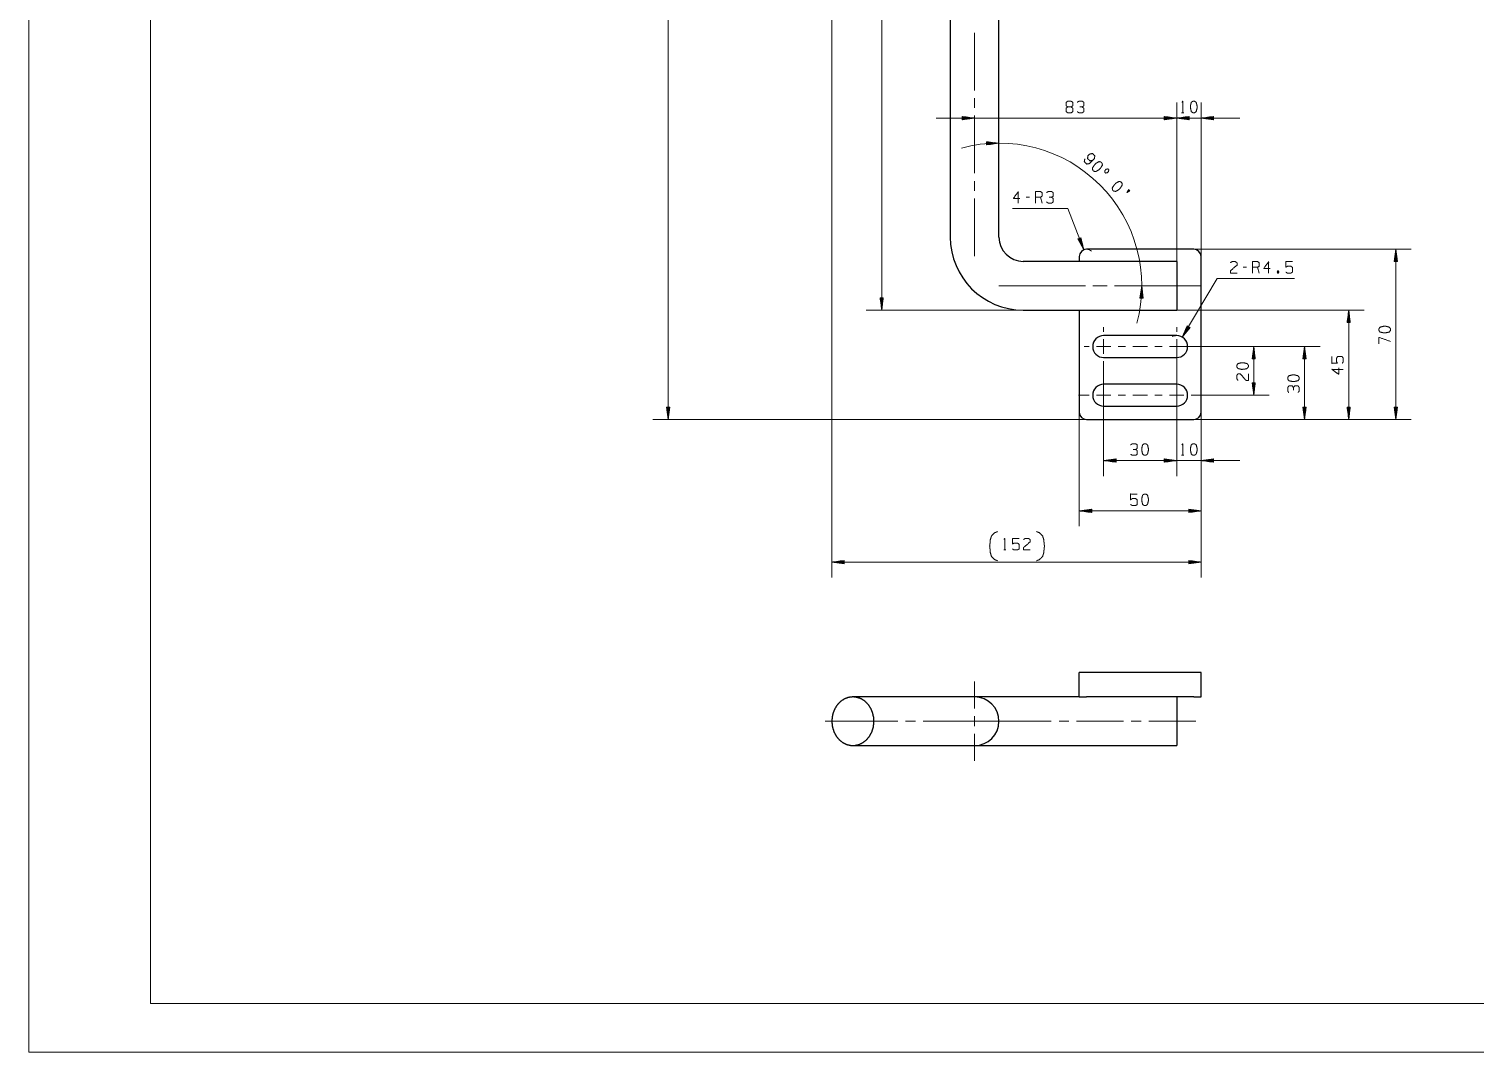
# Model space of a CAD drawing. Header units: millimetres. Extents: x 0 to 594, y 0 to 420.
# Drawn here: x 0 to 297, y 0 to 210.3 of the extents above; entities that cross this region are included whole.
import ezdxf

# ---------------------------------------------------------------- set-up
doc = ezdxf.new("R2010")
doc.units = ezdxf.units.MM
doc.layers.add('101', color=7, linetype='Continuous', true_color=0xffffff)

msp = doc.modelspace()

# ---------------------------------------------------------------- linework, layer by layer
at = {"layer": '101', "color": 133, "linetype": 'Continuous', "lineweight": 18}
for p, q in [((0, 420), (0, 0)), ((25, 410), (25, 10)), ((25, 10), (584, 10)), ((0, 0), (594, 0))]:
    msp.add_line(p, q, dxfattribs=at)
at = {"layer": '101', "color": 22, "linetype": 'Continuous', "lineweight": 18}
for p, q in [((131.29, 373.3), (131.29, 130)), ((164.89, 368.3), (164.89, 97.54)), ((175.13, 326.16), (175.13, 152.5)), ((235.72, 162.5), (235.72, 195.14)), ((235.72, 157.5), (235.72, 195.14)), ((240.72, 163.5), (240.72, 195.14)), ((243.66, 191.96), (186.29, 191.96)), ((191.68, 192.3), (191.68, 191.63)), ((194.22, 191.96), (191.68, 192.3)), ((191.68, 192.29), (191.71, 192.29)), ((191.68, 192.29), (191.71, 192.29)), ((191.68, 192.24), (192.1, 192.24)), ((191.68, 192.19), (192.49, 192.19)), ((191.68, 192.14), (192.87, 192.14)), ((191.68, 192.09), (193.26, 192.09)), ((191.68, 192.04), (193.64, 192.04)), ((191.68, 191.99), (194.03, 191.99)), ((191.68, 191.63), (194.22, 191.96)), ((191.68, 191.94), (194.03, 191.94)), ((191.68, 191.89), (193.64, 191.89)), ((191.68, 191.84), (193.26, 191.84)), ((191.68, 191.78), (192.87, 191.78)), ((191.68, 191.73), (192.49, 191.73)), ((191.68, 191.68), (192.1, 191.68)), ((191.68, 191.63), (191.71, 191.63)), ((191.68, 191.63), (191.71, 191.63)), ((227.79, 191.96), (248.66, 191.96)), ((235.72, 191.96), (233.18, 192.3)), ((233.18, 192.3), (233.18, 191.63)), ((233.18, 192.29), (233.21, 192.29)), ((233.18, 192.29), (233.21, 192.29)), ((233.18, 192.24), (233.6, 192.24)), ((233.18, 192.19), (233.99, 192.19)), ((233.18, 192.14), (234.37, 192.14)), ((233.18, 192.09), (234.76, 192.09)), ((233.18, 192.04), (235.14, 192.04)), ((233.18, 191.99), (235.53, 191.99)), ((233.18, 191.63), (235.72, 191.96)), ((233.18, 191.94), (235.53, 191.94)), ((233.18, 191.89), (235.14, 191.89)), ((233.18, 191.84), (234.76, 191.84)), ((233.18, 191.78), (234.37, 191.78)), ((233.18, 191.73), (233.99, 191.73)), ((233.18, 191.68), (233.6, 191.68)), ((233.18, 191.63), (233.21, 191.63)), ((233.18, 191.63), (233.21, 191.63)), ((238.26, 192.3), (235.72, 191.96)), ((235.72, 191.96), (238.26, 191.63)), ((238.26, 191.99), (235.92, 191.99)), ((238.26, 191.94), (235.92, 191.94)), ((238.26, 192.04), (236.3, 192.04)), ((238.26, 191.89), (236.3, 191.89)), ((238.26, 192.09), (236.69, 192.09)), ((238.26, 191.84), (236.69, 191.84)), ((238.26, 192.14), (237.07, 192.14)), ((238.26, 191.78), (237.07, 191.78)), ((238.26, 192.19), (237.46, 192.19)), ((238.26, 191.73), (237.46, 191.73)), ((238.26, 192.24), (237.85, 192.24)), ((238.26, 191.68), (237.85, 191.68)), ((238.26, 192.29), (238.23, 192.29)), ((238.26, 192.29), (238.23, 192.29)), ((238.26, 191.63), (238.23, 191.63)), ((238.26, 191.63), (238.23, 191.63)), ((238.26, 191.63), (238.26, 192.3)), ((243.26, 192.3), (240.72, 191.96)), ((240.72, 191.96), (243.26, 191.63)), ((243.26, 191.99), (240.92, 191.99)), ((243.26, 191.94), (240.92, 191.94)), ((243.26, 192.04), (241.3, 192.04)), ((243.26, 191.89), (241.3, 191.89)), ((243.26, 192.09), (241.69, 192.09)), ((243.26, 191.84), (241.69, 191.84)), ((243.26, 192.14), (242.07, 192.14)), ((243.26, 191.78), (242.07, 191.78)), ((243.26, 192.19), (242.46, 192.19)), ((243.26, 191.73), (242.46, 191.73)), ((243.26, 192.24), (242.85, 192.24)), ((243.26, 191.68), (242.85, 191.68)), ((243.26, 192.29), (243.23, 192.29)), ((243.26, 192.29), (243.23, 192.29)), ((243.26, 191.63), (243.23, 191.63)), ((243.26, 191.63), (243.23, 191.63)), ((243.26, 191.63), (243.26, 192.3)), ((199.22, 186.83), (196.68, 187.1)), ((196.68, 187.1), (196.71, 187.1)), ((196.68, 187.1), (196.69, 186.44)), ((196.68, 187.1), (196.71, 187.1)), ((196.68, 187.05), (197.1, 187.06)), ((196.68, 187), (197.48, 187.02)), ((196.68, 186.95), (197.87, 186.97)), ((196.68, 186.9), (198.26, 186.93)), ((196.68, 186.85), (198.64, 186.89)), ((196.68, 186.8), (199.03, 186.85)), ((196.68, 186.75), (199.03, 186.8)), ((196.69, 186.44), (199.22, 186.83)), ((196.69, 186.69), (198.65, 186.74)), ((196.69, 186.64), (198.26, 186.68)), ((196.69, 186.59), (197.88, 186.62)), ((196.69, 186.54), (197.49, 186.56)), ((196.69, 186.49), (197.11, 186.5)), ((196.69, 186.44), (196.72, 186.44)), ((196.69, 186.44), (196.72, 186.44)), ((213.33, 173.4), (202.01, 173.4)), ((216.67, 164.89), (213.33, 173.4)), ((216.06, 167.38), (215.43, 167.14)), ((215.43, 167.14), (216.67, 164.89)), ((215.44, 167.14), (215.45, 167.11)), ((215.44, 167.14), (215.45, 167.11)), ((215.49, 167.16), (215.64, 166.77)), ((215.53, 167.18), (215.83, 166.43)), ((215.58, 167.19), (216.02, 166.09)), ((215.63, 167.21), (216.2, 165.75)), ((215.68, 167.23), (216.39, 165.41)), ((215.72, 167.25), (216.58, 165.07)), ((215.77, 167.27), (216.63, 165.08)), ((215.82, 167.29), (216.53, 165.46)), ((215.86, 167.31), (216.44, 165.84)), ((215.91, 167.32), (216.35, 166.22)), ((215.96, 167.34), (216.25, 166.59)), ((216.01, 167.36), (216.16, 166.97)), ((216.05, 167.38), (216.07, 167.35)), ((216.05, 167.38), (216.07, 167.35)), ((216.67, 164.89), (216.06, 167.38)), ((239.22, 165), (283.9, 165)), ((280.72, 165), (280.39, 162.46)), ((280.55, 162.46), (280.55, 163.65)), ((280.6, 162.46), (280.6, 164.03)), ((280.65, 162.46), (280.65, 164.42)), ((280.7, 162.46), (280.7, 164.81)), ((280.72, 130), (280.72, 165)), ((281.06, 162.46), (280.72, 165)), ((280.75, 162.46), (280.75, 164.81)), ((280.8, 162.46), (280.8, 164.42)), ((280.85, 162.46), (280.85, 164.03)), ((280.9, 162.46), (280.9, 163.65)), ((280.39, 162.46), (280.39, 162.49)), ((280.39, 162.46), (280.39, 162.49)), ((280.39, 162.46), (281.06, 162.46)), ((280.44, 162.46), (280.44, 162.88)), ((280.49, 162.46), (280.49, 163.26)), ((280.95, 162.46), (280.95, 163.26)), ((281, 162.46), (281, 162.88)), ((281.05, 162.46), (281.05, 162.49)), ((281.05, 162.46), (281.05, 162.49)), ((228.55, 157.5), (228.16, 154.97)), ((228.83, 154.95), (228.55, 157.5)), ((236.87, 146.93), (244.05, 158.99)), ((244.05, 158.99), (259.93, 158.99)), ((175.46, 155.04), (174.79, 155.04)), ((174.79, 155.04), (175.13, 152.5)), ((174.8, 155.04), (174.8, 155.01)), ((174.8, 155.04), (174.8, 155.01)), ((174.85, 155.04), (174.85, 154.62)), ((174.9, 155.04), (174.9, 154.24)), ((174.95, 155.04), (174.95, 153.85)), ((175, 155.04), (175, 153.46)), ((175.05, 155.04), (175.05, 153.08)), ((175.1, 155.04), (175.1, 152.69)), ((175.13, 152.5), (175.46, 155.04)), ((175.15, 155.04), (175.15, 152.69)), ((175.2, 155.04), (175.2, 153.08)), ((175.25, 155.04), (175.25, 153.46)), ((175.3, 155.04), (175.3, 153.85)), ((175.36, 155.04), (175.36, 154.24)), ((175.41, 155.04), (175.41, 154.62)), ((175.46, 155.04), (175.46, 155.01)), ((175.46, 155.04), (175.46, 155.01)), ((228.16, 154.97), (228.17, 155)), ((228.16, 154.97), (228.17, 155)), ((228.16, 154.97), (228.83, 154.95)), ((228.22, 154.97), (228.22, 155.38)), ((228.27, 154.96), (228.28, 155.77)), ((228.32, 154.96), (228.34, 156.15)), ((228.37, 154.96), (228.4, 156.54)), ((228.42, 154.96), (228.46, 156.92)), ((228.47, 154.96), (228.52, 157.31)), ((228.52, 154.96), (228.57, 157.31)), ((228.57, 154.96), (228.61, 156.92)), ((228.62, 154.96), (228.66, 156.53)), ((228.67, 154.96), (228.7, 156.14)), ((228.72, 154.95), (228.74, 155.76)), ((228.77, 154.95), (228.78, 155.37)), ((228.83, 154.95), (228.83, 154.98)), ((228.83, 154.95), (228.83, 154.98)), ((204.22, 152.5), (171.95, 152.5)), ((235.72, 152.5), (274.21, 152.5)), ((271.04, 152.5), (270.7, 149.96)), ((270.91, 149.96), (270.91, 151.53)), ((270.96, 149.96), (270.96, 151.92)), ((271.01, 149.96), (271.01, 152.31)), ((271.37, 149.96), (271.04, 152.5)), ((271.04, 152.5), (271.04, 130)), ((271.06, 149.96), (271.06, 152.31)), ((271.11, 149.96), (271.11, 151.92)), ((271.16, 149.96), (271.16, 151.53)), ((237.88, 149.29), (236.87, 146.93)), ((236.87, 146.93), (238.46, 148.94)), ((238.15, 149.13), (236.95, 147.11)), ((238.19, 149.1), (236.99, 147.09)), ((238.11, 149.15), (237.1, 147.47)), ((238.24, 149.08), (237.24, 147.39)), ((238.06, 149.18), (237.26, 147.83)), ((238.02, 149.21), (237.41, 148.18)), ((238.28, 149.05), (237.48, 147.7)), ((237.98, 149.23), (237.56, 148.54)), ((237.93, 149.26), (237.72, 148.9)), ((238.33, 149.02), (237.72, 148)), ((237.89, 149.28), (237.87, 149.26)), ((237.89, 149.28), (237.87, 149.26)), ((238.46, 148.94), (237.88, 149.29)), ((238.37, 149), (237.96, 148.31)), ((238.41, 148.97), (238.2, 148.61)), ((238.46, 148.95), (238.44, 148.92)), ((238.46, 148.95), (238.44, 148.92)), ((270.7, 149.96), (271.37, 149.96)), ((270.71, 149.96), (270.71, 149.99)), ((270.71, 149.96), (270.71, 149.99)), ((270.76, 149.96), (270.76, 150.38)), ((270.81, 149.96), (270.81, 150.76)), ((270.86, 149.96), (270.86, 151.15)), ((271.21, 149.96), (271.21, 151.15)), ((271.26, 149.96), (271.26, 150.76)), ((271.32, 149.96), (271.32, 150.38)), ((271.37, 149.96), (271.37, 149.99)), ((271.37, 149.96), (271.37, 149.99)), ((235.72, 145), (265.16, 145)), ((235.72, 145), (235.72, 118.39)), ((239.72, 145), (254.71, 145)), ((251.54, 145), (251.2, 142.46)), ((251.26, 142.46), (251.26, 142.88)), ((251.31, 142.46), (251.31, 143.26)), ((251.36, 142.46), (251.36, 143.65)), ((251.41, 142.46), (251.41, 144.03)), ((251.46, 142.46), (251.46, 144.42)), ((251.51, 142.46), (251.51, 144.81)), ((251.54, 145), (251.54, 135)), ((251.87, 142.46), (251.54, 145)), ((251.56, 142.46), (251.56, 144.81)), ((251.61, 142.46), (251.61, 144.42)), ((251.66, 142.46), (251.66, 144.03)), ((251.71, 142.46), (251.71, 143.65)), ((251.76, 142.46), (251.76, 143.26)), ((251.82, 142.46), (251.82, 142.88)), ((261.99, 145), (261.65, 142.46)), ((261.71, 142.46), (261.71, 142.88)), ((261.76, 142.46), (261.76, 143.26)), ((261.81, 142.46), (261.81, 143.65)), ((261.86, 142.46), (261.86, 144.03)), ((261.91, 142.46), (261.91, 144.42)), ((261.96, 142.46), (261.96, 144.81)), ((261.99, 145), (261.99, 130)), ((262.32, 142.46), (261.99, 145)), ((262.01, 142.46), (262.01, 144.81)), ((262.06, 142.46), (262.06, 144.42)), ((262.11, 142.46), (262.11, 144.03)), ((262.16, 142.46), (262.16, 143.65)), ((262.21, 142.46), (262.21, 143.26)), ((262.27, 142.46), (262.27, 142.88)), ((220.72, 141), (220.72, 118.39)), ((235.72, 141), (235.72, 118.39)), ((251.2, 142.46), (251.87, 142.46)), ((251.21, 142.46), (251.21, 142.49)), ((251.21, 142.46), (251.21, 142.49)), ((251.87, 142.46), (251.87, 142.49)), ((251.87, 142.46), (251.87, 142.49)), ((261.65, 142.46), (262.32, 142.46)), ((261.66, 142.46), (261.66, 142.49)), ((261.66, 142.46), (261.66, 142.49)), ((262.32, 142.46), (262.32, 142.49)), ((262.32, 142.46), (262.32, 142.49)), ((251.2, 137.54), (251.54, 135)), ((251.87, 137.54), (251.2, 137.54)), ((251.21, 137.54), (251.21, 137.51)), ((251.21, 137.54), (251.21, 137.51)), ((251.26, 137.54), (251.26, 137.12)), ((251.31, 137.54), (251.31, 136.74)), ((251.36, 137.54), (251.36, 136.35)), ((251.41, 137.54), (251.41, 135.96)), ((251.46, 137.54), (251.46, 135.58)), ((251.51, 137.54), (251.51, 135.19)), ((251.54, 135), (251.87, 137.54)), ((251.56, 137.54), (251.56, 135.19)), ((251.61, 137.54), (251.61, 135.58)), ((251.66, 137.54), (251.66, 135.96)), ((251.71, 137.54), (251.71, 136.35)), ((251.76, 137.54), (251.76, 136.74)), ((251.82, 137.54), (251.82, 137.12)), ((251.87, 137.54), (251.87, 137.51)), ((251.87, 137.54), (251.87, 137.51)), ((240.92, 135), (254.71, 135)), ((131.63, 132.54), (130.96, 132.54)), ((130.96, 132.54), (130.96, 132.51)), ((130.96, 132.54), (130.96, 132.51)), ((130.96, 132.54), (131.29, 130)), ((131.01, 132.54), (131.01, 132.12)), ((131.06, 132.54), (131.06, 131.74)), ((131.11, 132.54), (131.11, 131.35)), ((131.17, 132.54), (131.17, 130.96)), ((131.22, 132.54), (131.22, 130.58)), ((131.27, 132.54), (131.27, 130.19)), ((131.29, 130), (131.63, 132.54)), ((131.32, 132.54), (131.32, 130.19)), ((131.37, 132.54), (131.37, 130.58)), ((131.42, 132.54), (131.42, 130.96)), ((131.47, 132.54), (131.47, 131.35)), ((131.52, 132.54), (131.52, 131.74)), ((131.57, 132.54), (131.57, 132.12)), ((131.62, 132.54), (131.62, 132.51)), ((131.62, 132.54), (131.62, 132.51)), ((215.72, 131.5), (215.72, 108.06)), ((240.72, 131.5), (240.72, 118.39)), ((240.72, 131.5), (240.72, 108.06)), ((240.72, 131.5), (240.72, 97.54)), ((262.32, 132.54), (261.65, 132.54)), ((261.65, 132.54), (261.99, 130)), ((261.66, 132.54), (261.66, 132.51)), ((261.66, 132.54), (261.66, 132.51)), ((261.71, 132.54), (261.71, 132.12)), ((261.76, 132.54), (261.76, 131.74)), ((261.81, 132.54), (261.81, 131.35)), ((261.86, 132.54), (261.86, 130.96)), ((261.91, 132.54), (261.91, 130.58)), ((261.96, 132.54), (261.96, 130.19)), ((261.99, 130), (262.32, 132.54)), ((262.01, 132.54), (262.01, 130.19)), ((262.06, 132.54), (262.06, 130.58)), ((262.11, 132.54), (262.11, 130.96)), ((262.16, 132.54), (262.16, 131.35)), ((262.21, 132.54), (262.21, 131.74)), ((262.27, 132.54), (262.27, 132.12)), ((262.32, 132.54), (262.32, 132.51)), ((262.32, 132.54), (262.32, 132.51)), ((270.7, 132.54), (271.04, 130)), ((271.37, 132.54), (270.7, 132.54)), ((270.71, 132.54), (270.71, 132.51)), ((270.71, 132.54), (270.71, 132.51)), ((270.76, 132.54), (270.76, 132.12)), ((270.81, 132.54), (270.81, 131.74)), ((270.86, 132.54), (270.86, 131.35)), ((270.91, 132.54), (270.91, 130.96)), ((270.96, 132.54), (270.96, 130.58)), ((271.01, 132.54), (271.01, 130.19)), ((271.04, 130), (271.37, 132.54)), ((271.06, 132.54), (271.06, 130.19)), ((271.11, 132.54), (271.11, 130.58)), ((271.16, 132.54), (271.16, 130.96)), ((271.21, 132.54), (271.21, 131.35)), ((271.26, 132.54), (271.26, 131.74)), ((271.32, 132.54), (271.32, 132.12)), ((271.37, 132.54), (271.37, 132.51)), ((271.37, 132.54), (271.37, 132.51)), ((280.39, 132.54), (280.72, 130)), ((281.06, 132.54), (280.39, 132.54)), ((280.39, 132.54), (280.39, 132.51)), ((280.39, 132.54), (280.39, 132.51)), ((280.44, 132.54), (280.44, 132.12)), ((280.49, 132.54), (280.49, 131.74)), ((280.55, 132.54), (280.55, 131.35)), ((280.6, 132.54), (280.6, 130.96)), ((280.65, 132.54), (280.65, 130.58)), ((280.7, 132.54), (280.7, 130.19)), ((280.72, 130), (281.06, 132.54)), ((280.75, 132.54), (280.75, 130.19)), ((280.8, 132.54), (280.8, 130.58)), ((280.85, 132.54), (280.85, 130.96)), ((280.9, 132.54), (280.9, 131.35)), ((280.95, 132.54), (280.95, 131.74)), ((281, 132.54), (281, 132.12)), ((281.05, 132.54), (281.05, 132.51)), ((281.05, 132.54), (281.05, 132.51)), ((217.22, 130), (128.12, 130)), ((239.22, 130), (265.16, 130)), ((239.22, 130), (283.9, 130)), ((239.22, 130), (274.21, 130)), ((223.26, 121.9), (220.72, 121.57)), ((223.26, 121.79), (222.46, 121.79)), ((223.26, 121.84), (222.85, 121.84)), ((223.26, 121.9), (223.23, 121.9)), ((223.26, 121.9), (223.23, 121.9)), ((223.26, 121.23), (223.26, 121.9)), ((235.72, 121.57), (233.18, 121.9)), ((233.18, 121.9), (233.21, 121.9)), ((233.18, 121.9), (233.21, 121.9)), ((233.18, 121.9), (233.18, 121.23)), ((233.18, 121.9), (233.18, 121.23)), ((233.18, 121.9), (233.21, 121.9)), ((235.72, 121.57), (233.18, 121.9)), ((233.18, 121.9), (233.21, 121.9)), ((233.18, 121.84), (233.6, 121.84)), ((233.18, 121.84), (233.6, 121.84)), ((233.18, 121.79), (233.99, 121.79)), ((233.18, 121.79), (233.99, 121.79)), ((243.26, 121.9), (240.72, 121.57)), ((243.26, 121.79), (242.46, 121.79)), ((243.26, 121.84), (242.85, 121.84)), ((243.26, 121.9), (243.23, 121.9)), ((243.26, 121.9), (243.23, 121.9)), ((243.26, 121.23), (243.26, 121.9)), ((220.72, 121.57), (235.72, 121.57)), ((220.72, 121.57), (223.26, 121.23)), ((223.26, 121.59), (220.92, 121.59)), ((223.26, 121.54), (220.92, 121.54)), ((223.26, 121.64), (221.3, 121.64)), ((223.26, 121.49), (221.3, 121.49)), ((223.26, 121.69), (221.69, 121.69)), ((223.26, 121.44), (221.69, 121.44)), ((223.26, 121.74), (222.07, 121.74)), ((223.26, 121.39), (222.07, 121.39)), ((223.26, 121.34), (222.46, 121.34)), ((223.26, 121.29), (222.85, 121.29)), ((223.26, 121.23), (223.23, 121.23)), ((223.26, 121.23), (223.23, 121.23)), ((227.79, 121.57), (248.66, 121.57)), ((233.18, 121.74), (234.37, 121.74)), ((233.18, 121.74), (234.37, 121.74)), ((233.18, 121.69), (234.76, 121.69)), ((233.18, 121.69), (234.76, 121.69)), ((233.18, 121.64), (235.14, 121.64)), ((233.18, 121.64), (235.14, 121.64)), ((233.18, 121.59), (235.53, 121.59)), ((233.18, 121.59), (235.53, 121.59)), ((233.18, 121.23), (235.72, 121.57)), ((233.18, 121.23), (235.72, 121.57)), ((233.18, 121.54), (235.53, 121.54)), ((233.18, 121.54), (235.53, 121.54)), ((233.18, 121.49), (235.14, 121.49)), ((233.18, 121.49), (235.14, 121.49)), ((233.18, 121.44), (234.76, 121.44)), ((233.18, 121.44), (234.76, 121.44)), ((233.18, 121.39), (234.37, 121.39)), ((233.18, 121.39), (234.37, 121.39)), ((233.18, 121.34), (233.99, 121.34)), ((233.18, 121.34), (233.99, 121.34)), ((233.18, 121.29), (233.6, 121.29)), ((233.18, 121.29), (233.6, 121.29)), ((233.18, 121.23), (233.21, 121.23)), ((233.18, 121.23), (233.21, 121.23)), ((233.18, 121.23), (233.21, 121.23)), ((233.18, 121.23), (233.21, 121.23)), ((240.72, 121.57), (243.26, 121.23)), ((243.26, 121.59), (240.92, 121.59)), ((243.26, 121.54), (240.92, 121.54)), ((243.26, 121.64), (241.3, 121.64)), ((243.26, 121.49), (241.3, 121.49)), ((243.26, 121.69), (241.69, 121.69)), ((243.26, 121.44), (241.69, 121.44)), ((243.26, 121.74), (242.07, 121.74)), ((243.26, 121.39), (242.07, 121.39)), ((243.26, 121.34), (242.46, 121.34)), ((243.26, 121.29), (242.85, 121.29)), ((243.26, 121.23), (243.23, 121.23)), ((243.26, 121.23), (243.23, 121.23)), ((218.26, 111.56), (215.72, 111.23)), ((215.72, 111.23), (240.72, 111.23)), ((215.72, 111.23), (218.26, 110.9)), ((218.26, 111.26), (215.92, 111.26)), ((218.26, 111.2), (215.92, 111.2)), ((218.26, 111.31), (216.3, 111.31)), ((218.26, 111.15), (216.3, 111.15)), ((218.26, 111.36), (216.69, 111.36)), ((218.26, 111.1), (216.69, 111.1)), ((218.26, 111.41), (217.07, 111.41)), ((218.26, 111.05), (217.07, 111.05)), ((218.26, 111.46), (217.46, 111.46)), ((218.26, 111), (217.46, 111)), ((218.26, 111.51), (217.85, 111.51)), ((218.26, 110.95), (217.85, 110.95)), ((218.26, 111.56), (218.23, 111.56)), ((218.26, 111.56), (218.23, 111.56)), ((218.26, 110.9), (218.23, 110.9)), ((218.26, 110.9), (218.23, 110.9)), ((218.26, 110.9), (218.26, 111.56)), ((238.18, 111.56), (238.21, 111.56)), ((238.18, 111.56), (238.18, 110.9)), ((240.72, 111.23), (238.18, 111.56)), ((238.18, 111.56), (238.21, 111.56)), ((238.18, 111.51), (238.6, 111.51)), ((238.18, 111.46), (238.99, 111.46)), ((238.18, 111.41), (239.37, 111.41)), ((238.18, 111.36), (239.76, 111.36)), ((238.18, 111.31), (240.14, 111.31)), ((238.18, 111.26), (240.53, 111.26)), ((238.18, 110.9), (240.72, 111.23)), ((238.18, 111.2), (240.53, 111.2)), ((238.18, 111.15), (240.14, 111.15)), ((238.18, 111.1), (239.76, 111.1)), ((238.18, 111.05), (239.37, 111.05)), ((238.18, 111), (238.99, 111)), ((238.18, 110.95), (238.6, 110.95)), ((238.18, 110.9), (238.21, 110.9)), ((238.18, 110.9), (238.21, 110.9)), ((167.43, 101.05), (164.89, 100.72)), ((167.43, 101), (167.02, 101)), ((167.43, 101.05), (167.4, 101.05)), ((167.43, 101.05), (167.4, 101.05)), ((167.43, 100.38), (167.43, 101.05)), ((238.18, 101.05), (238.21, 101.05)), ((240.72, 100.72), (238.18, 101.05)), ((238.18, 101.05), (238.18, 100.38)), ((238.18, 101.05), (238.21, 101.05)), ((238.18, 101), (238.6, 101)), ((164.89, 100.72), (240.72, 100.72)), ((164.89, 100.72), (167.43, 100.38)), ((167.43, 100.74), (165.09, 100.74)), ((167.43, 100.69), (165.09, 100.69)), ((167.43, 100.79), (165.47, 100.79)), ((167.43, 100.64), (165.47, 100.64)), ((167.43, 100.84), (165.86, 100.84)), ((167.43, 100.59), (165.86, 100.59)), ((167.43, 100.89), (166.24, 100.89)), ((167.43, 100.54), (166.24, 100.54)), ((167.43, 100.94), (166.63, 100.94)), ((167.43, 100.49), (166.63, 100.49)), ((167.43, 100.44), (167.02, 100.44)), ((167.43, 100.39), (167.4, 100.39)), ((167.43, 100.39), (167.4, 100.39)), ((238.18, 100.94), (238.99, 100.94)), ((238.18, 100.89), (239.37, 100.89)), ((238.18, 100.84), (239.76, 100.84)), ((238.18, 100.79), (240.14, 100.79)), ((238.18, 100.74), (240.53, 100.74)), ((238.18, 100.38), (240.72, 100.72)), ((238.18, 100.69), (240.53, 100.69)), ((238.18, 100.64), (240.14, 100.64)), ((238.18, 100.59), (239.76, 100.59)), ((238.18, 100.54), (239.37, 100.54)), ((238.18, 100.49), (238.99, 100.49)), ((238.18, 100.44), (238.6, 100.44)), ((238.18, 100.39), (238.21, 100.39)), ((238.18, 100.39), (238.21, 100.39))]:
    msp.add_line(p, q, dxfattribs=at)
at = {"layer": '101', "color": 203, "linetype": 'Continuous', "lineweight": 25}
for p, q in [((189.22, 324.82), (189.22, 167.5)), ((199.22, 167.5), (199.22, 324.82)), ((215.72, 163.5), (215.72, 162.5)), ((239.22, 165), (217.22, 165)), ((240.72, 131.5), (240.72, 163.5)), ((235.72, 162.5), (204.22, 162.5)), ((204.22, 152.5), (235.72, 152.5)), ((215.72, 152.5), (215.72, 131.5)), ((235.72, 147.25), (220.72, 147.25)), ((220.72, 142.75), (235.72, 142.75)), ((235.72, 137.25), (220.72, 137.25)), ((220.72, 132.75), (235.72, 132.75)), ((217.22, 130), (239.22, 130)), ((215.72, 73), (215.72, 78)), ((239.22, 78), (217.22, 78)), ((240.72, 73), (240.72, 78)), ((192.88, 73), (169.22, 73)), ((215.72, 73), (204.22, 73)), ((239.22, 73), (217.22, 73)), ((169.22, 63), (192.88, 63)), ((204.22, 63), (235.72, 63))]:
    msp.add_line(p, q, dxfattribs=at)
at = {"layer": '101', "color": 151, "linetype": 'Continuous', "lineweight": 18}
for p, q in [((194.22, 209.5), (194.22, 197.64)), ((194.22, 196.06), (194.22, 194.05)), ((194.22, 192.46), (194.22, 180.61)), ((194.22, 179.02), (194.22, 177.01)), ((218.47, 157.5), (221.47, 157.5)), ((220.72, 148), (220.72, 149)), ((235.72, 148), (235.72, 149)), ((220.72, 143.5), (220.72, 146.5)), ((235.72, 143.5), (235.72, 146.5)), ((217.72, 145), (216.72, 145)), ((219.22, 145), (222.22, 145)), ((223.72, 145), (225.22, 145)), ((226.72, 145), (229.72, 145)), ((231.22, 145), (232.72, 145)), ((234.22, 145), (237.22, 145)), ((238.72, 145), (239.72, 145)), ((220.72, 142), (220.72, 141)), ((220.72, 138), (220.72, 140.2)), ((235.72, 142), (235.72, 141)), ((235.72, 138), (235.72, 140.2)), ((217.72, 135), (215.52, 135)), ((219.22, 135), (222.22, 135)), ((220.72, 133.5), (220.72, 136.5)), ((223.72, 135), (225.22, 135)), ((226.72, 135), (229.72, 135)), ((231.22, 135), (232.72, 135)), ((234.22, 135), (237.22, 135)), ((235.72, 133.5), (235.72, 136.5)), ((238.72, 135), (240.92, 135)), ((220.72, 132), (220.72, 129.8)), ((235.72, 132), (235.72, 129.8)), ((194.22, 70.6), (194.22, 76.18)), ((194.22, 67), (194.22, 69.01)), ((180.05, 68), (182.06, 68)), ((191.63, 68), (186.05, 68)), ((193.22, 68), (195.23, 68)), ((194.22, 65.41), (194.22, 59.83)), ((196.81, 68), (202.4, 68)), ((211.55, 68), (213.55, 68)), ((215.14, 68), (224.8, 68)), ((226.39, 68), (228.4, 68))]:
    msp.add_line(p, q, dxfattribs=at)
at = {"layer": '101', "color": 72, "linetype": 'Continuous', "lineweight": 18}
for p, q in [((236.74, 193.05), (237.17, 193.05)), ((205.47, 175.69), (204.8, 175.69)), ((208.08, 174.49), (207.74, 175.69)), ((250.05, 161.29), (249.38, 161.29)), ((252.66, 160.09), (252.33, 161.29)), ((256.46, 160.54), (256.62, 160.11)), ((236.74, 122.66), (237.17, 122.66)), ((200.19, 103.2), (200.61, 103.2))]:
    msp.add_line(p, q, dxfattribs=at)
at = {"layer": '101', "color": 22, "linetype": 'Continuous', "lineweight": 18}
for centre, radius, start, end in [((199.22, 157.5), 29.33, 344.8554, 105.1446), ((217.22, 163.5), 1.5, 46.7324, 90), ((235.72, 145), 2.25, 90, 113.9228)]:
    msp.add_arc(centre, radius, start, end, dxfattribs=at)
at = {"layer": '101', "color": 203, "linetype": 'Continuous', "lineweight": 25}
for centre, radius, start, end in [((204.22, 167.5), 15, 180, 270), ((204.22, 167.5), 5, 180, 270), ((217.22, 163.5), 1.5, 90, 180), ((239.22, 163.5), 1.5, 0, 90), ((220.72, 145), 2.25, 90, 270), ((235.72, 145), 2.25, 270, 90), ((220.72, 135), 2.25, 90, 270), ((235.72, 135), 2.25, 270, 90), ((217.22, 131.5), 1.5, 180, 270), ((239.22, 131.5), 1.5, 270, 0), ((194.22, 68), 5, 270, 90)]:
    msp.add_arc(centre, radius, start, end, dxfattribs=at)
at = {"layer": '101', "color": 72, "linetype": 'Continuous', "lineweight": 18}
for points, knots in [([(213.35, 194.25), (213.03, 194.48), (213.03, 195.2), (213.35, 195.43), (214.04, 195.43), (214.38, 195.2), (214.38, 194.48), (214.04, 194.25), (213.35, 194.25), (213.01, 194), (213.01, 193.3), (213.35, 193.05), (214.04, 193.05), (214.38, 193.28), (214.38, 194), (214.04, 194.25)], [0, 0, 0.047572, 0.136084, 0.183656, 0.267812, 0.317164, 0.405676, 0.455027, 0.539184, 0.590296, 0.675754, 0.726866, 0.811022, 0.860374, 0.948886, 1, 1]), ([(216.32, 194.25), (216.65, 194.48), (216.65, 195.2), (216.32, 195.43), (215.63, 195.43), (215.29, 195.2)], [0, 0, 0.153872, 0.429851, 0.583722, 0.846128, 1, 1]), ([(215.31, 193.28), (215.63, 193.05), (216.32, 193.05), (216.65, 193.28), (216.65, 194), (216.32, 194.25), (215.8, 194.25)], [0, 0, 0.124118, 0.34369, 0.472445, 0.703375, 0.836728, 1, 1]), ([(236.81, 195.23), (236.95, 195.43), (236.95, 193.05)], [0, 0, 0.093489, 1, 1]), ([(239.39, 193.05), (239.73, 193.3), (239.9, 194), (239.9, 194.48), (239.73, 195.2), (239.39, 195.43), (239.05, 195.43), (238.72, 195.2), (238.54, 194.48), (238.56, 194), (238.72, 193.3), (239.05, 193.05), (239.39, 193.05)], [0, 0, 0.067528, 0.183971, 0.260585, 0.380943, 0.446142, 0.500305, 0.565504, 0.685864, 0.76253, 0.878309, 0.945837, 1, 1]), ([(216.85, 183.56), (216.74, 183), (217.23, 182.51), (217.8, 182.61), (218.81, 183.62), (218.91, 184.19), (218.42, 184.68), (217.86, 184.57), (217.51, 184.25), (217.41, 183.67), (217.9, 183.18), (218.47, 183.28)], [0, 0, 0.076855, 0.169525, 0.247728, 0.439296, 0.517499, 0.610169, 0.687024, 0.750924, 0.829127, 0.921797, 1, 1]), ([(218.71, 181.03), (219.13, 180.97), (219.75, 181.34), (220.08, 181.67), (220.47, 182.31), (220.39, 182.71), (220.15, 182.95), (219.76, 183.02), (219.12, 182.64), (218.8, 182.29), (218.41, 181.68), (218.48, 181.27), (218.71, 181.03)], [0, 0, 0.067525, 0.183971, 0.260584, 0.380943, 0.446141, 0.500306, 0.565504, 0.685863, 0.762528, 0.87831, 0.945835, 1, 1]), ([(220.93, 180.83), (221.09, 180.66), (221.47, 180.74), (221.7, 180.97), (221.78, 181.35), (221.62, 181.52), (221.23, 181.45), (221, 181.22), (220.93, 180.83)], [0, 0, 0.085688, 0.2304, 0.351585, 0.496303, 0.581986, 0.730396, 0.851582, 1, 1]), ([(222.79, 176.95), (223.21, 176.89), (223.83, 177.26), (224.16, 177.59), (224.55, 178.23), (224.47, 178.63), (224.23, 178.87), (223.84, 178.94), (223.2, 178.56), (222.88, 178.21), (222.49, 177.6), (222.55, 177.19), (222.79, 176.95)], [0, 0, 0.067529, 0.183973, 0.260585, 0.380945, 0.446143, 0.500307, 0.565506, 0.685864, 0.76253, 0.87831, 0.945835, 1, 1]), ([(203.53, 175.44), (202.18, 175.44), (203.19, 176.87), (203.19, 174.49)], [0, 0, 0.245869, 0.565294, 1, 1]), ([(206.74, 174.49), (206.74, 176.87), (207.74, 176.87), (208.08, 176.64), (208.08, 175.92), (207.74, 175.69), (206.74, 175.69)], [0, 0, 0.400952, 0.571037, 0.639278, 0.761674, 0.829915, 1, 1]), ([(210.02, 175.69), (210.36, 175.92), (210.36, 176.64), (210.02, 176.87), (209.33, 176.87), (208.99, 176.64)], [0, 0, 0.153872, 0.429851, 0.583723, 0.846122, 1, 1]), ([(209.01, 174.72), (209.33, 174.49), (210.02, 174.49), (210.36, 174.72), (210.36, 175.44), (210.02, 175.69), (209.51, 175.69)], [0, 0, 0.124124, 0.343691, 0.472447, 0.703379, 0.836733, 1, 1]), ([(225.47, 176.64), (225.84, 177.26), (226.08, 177.02), (225.47, 176.64)], [0, 0, 0.406596, 0.595723, 1, 1]), ([(246.77, 162.24), (247.09, 162.46), (247.77, 162.46), (248.11, 162.24), (248.11, 161.76), (246.75, 160.56), (246.77, 160.09), (248.11, 160.09)], [0, 0, 0.069691, 0.192979, 0.265274, 0.350227, 0.674741, 0.759752, 1, 1]), ([(251.32, 160.09), (251.32, 162.46), (252.33, 162.46), (252.66, 162.24), (252.66, 161.51), (252.33, 161.29), (251.32, 161.29)], [0, 0, 0.400949, 0.571033, 0.639277, 0.761672, 0.829916, 1, 1]), ([(254.94, 161.04), (253.6, 161.04), (254.6, 162.46), (254.6, 160.09)], [0, 0, 0.245869, 0.565294, 1, 1]), ([(256.46, 160.11), (256.62, 160.11), (256.7, 160.34), (256.62, 160.54), (256.46, 160.54), (256.37, 160.34), (256.46, 160.11), (256.62, 160.54)], [0, 0, 0.093977, 0.236789, 0.365962, 0.459939, 0.589107, 0.731915, 1, 1]), ([(258.13, 160.31), (258.47, 160.09), (259.16, 160.09), (259.49, 160.31), (259.49, 161.26), (259.16, 161.51), (258.47, 161.51), (258.13, 161.29), (258.13, 162.46), (259.49, 162.46)], [0, 0, 0.062227, 0.168345, 0.230572, 0.376816, 0.441264, 0.547383, 0.609609, 0.79049, 1, 1]), ([(279.63, 148.66), (279.38, 149), (278.68, 149.18), (278.21, 149.18), (277.48, 149), (277.26, 148.66), (277.26, 148.33), (277.48, 147.99), (278.21, 147.82), (278.68, 147.83), (279.38, 147.99), (279.63, 148.33), (279.63, 148.66)], [0, 0, 0.067527, 0.18397, 0.260584, 0.380943, 0.446141, 0.500306, 0.565503, 0.685863, 0.76253, 0.878309, 0.945835, 1, 1]), ([(279.63, 146.05), (277.26, 146.9), (277.26, 145.56)], [0, 0, 0.652472, 1, 1]), ([(269.72, 141.57), (269.94, 141.9), (269.94, 142.59), (269.72, 142.93), (268.77, 142.93), (268.52, 142.59), (268.52, 141.9), (268.74, 141.57), (267.57, 141.57), (267.57, 142.93)], [0, 0, 0.062228, 0.168343, 0.230571, 0.376818, 0.441267, 0.547382, 0.60961, 0.79049, 1, 1]), ([(250.44, 141.16), (250.19, 141.5), (249.49, 141.68), (249.02, 141.68), (248.29, 141.5), (248.07, 141.16), (248.07, 140.83), (248.29, 140.49), (249.02, 140.32), (249.49, 140.33), (250.19, 140.49), (250.44, 140.83), (250.44, 141.16)], [0, 0, 0.067527, 0.183971, 0.260584, 0.380944, 0.446142, 0.500306, 0.565504, 0.685863, 0.76253, 0.878309, 0.945835, 1, 1]), ([(268.99, 140.65), (268.99, 139.31), (267.57, 140.32), (269.94, 140.32)], [0, 0, 0.245868, 0.565294, 1, 1]), ([(248.29, 138.06), (248.07, 138.38), (248.07, 139.07), (248.29, 139.4), (248.77, 139.4), (249.97, 138.04), (250.44, 138.06), (250.44, 139.4)], [0, 0, 0.069692, 0.192978, 0.265274, 0.350228, 0.674739, 0.759752, 1, 1]), ([(260.89, 138.66), (260.64, 139), (259.94, 139.18), (259.47, 139.18), (258.74, 139), (258.52, 138.66), (258.52, 138.33), (258.74, 137.99), (259.47, 137.82), (259.94, 137.83), (260.64, 137.99), (260.89, 138.33), (260.89, 138.66)], [0, 0, 0.067525, 0.183972, 0.260582, 0.380942, 0.44614, 0.500305, 0.565504, 0.685863, 0.762527, 0.878309, 0.945835, 1, 1]), ([(259.69, 136.57), (259.47, 136.9), (258.74, 136.9), (258.52, 136.57), (258.52, 135.88), (258.74, 135.54)], [0, 0, 0.153874, 0.429852, 0.583726, 0.846123, 1, 1]), ([(260.67, 135.56), (260.89, 135.88), (260.89, 136.57), (260.67, 136.9), (259.94, 136.9), (259.69, 136.57), (259.69, 136.05)], [0, 0, 0.124121, 0.343688, 0.472446, 0.703377, 0.83673, 1, 1]), ([(227.29, 123.86), (227.63, 124.08), (227.63, 124.81), (227.29, 125.03), (226.6, 125.03), (226.26, 124.81)], [0, 0, 0.153879, 0.429856, 0.583733, 0.846129, 1, 1]), ([(229.39, 122.66), (229.73, 122.91), (229.9, 123.61), (229.9, 124.08), (229.73, 124.81), (229.39, 125.03), (229.05, 125.03), (228.72, 124.81), (228.54, 124.08), (228.56, 123.61), (228.72, 122.91), (229.05, 122.66), (229.39, 122.66)], [0, 0, 0.067524, 0.18397, 0.260584, 0.380943, 0.44614, 0.500306, 0.565502, 0.685862, 0.762529, 0.878309, 0.945834, 1, 1]), ([(236.81, 124.83), (236.95, 125.03), (236.95, 122.66)], [0, 0, 0.093489, 1, 1]), ([(239.39, 122.66), (239.73, 122.91), (239.9, 123.61), (239.9, 124.08), (239.73, 124.81), (239.39, 125.03), (239.05, 125.03), (238.72, 124.81), (238.54, 124.08), (238.56, 123.61), (238.72, 122.91), (239.05, 122.66), (239.39, 122.66)], [0, 0, 0.067527, 0.183971, 0.260585, 0.380943, 0.446142, 0.500305, 0.565504, 0.685863, 0.76253, 0.87831, 0.945837, 1, 1]), ([(226.28, 122.88), (226.6, 122.66), (227.29, 122.66), (227.63, 122.88), (227.63, 123.61), (227.29, 123.86), (226.78, 123.86)], [0, 0, 0.124118, 0.343685, 0.472446, 0.703377, 0.836734, 1, 1]), ([(226.26, 112.55), (226.6, 112.32), (227.29, 112.32), (227.63, 112.55), (227.63, 113.5), (227.29, 113.75), (226.6, 113.75), (226.26, 113.52), (226.26, 114.7), (227.63, 114.7)], [0, 0, 0.062227, 0.168342, 0.230571, 0.376816, 0.441267, 0.547382, 0.609609, 0.79049, 1, 1]), ([(229.39, 112.32), (229.73, 112.57), (229.9, 113.27), (229.9, 113.75), (229.73, 114.47), (229.39, 114.7), (229.05, 114.7), (228.72, 114.47), (228.54, 113.75), (228.56, 113.27), (228.72, 112.57), (229.05, 112.32), (229.39, 112.32)], [0, 0, 0.067524, 0.18397, 0.260583, 0.380943, 0.446139, 0.500306, 0.565503, 0.685862, 0.762528, 0.878309, 0.945833, 1, 1]), ([(198.94, 100.98), (198.31, 101.23), (197.69, 101.85), (197.44, 102.67), (197.38, 103.42), (197.31, 103.98), (197.38, 104.54), (197.44, 105.29), (197.69, 106.1), (198.31, 106.73), (198.94, 106.98)], [0, 0, 0.090338, 0.208959, 0.323044, 0.424046, 0.5, 0.575954, 0.676956, 0.791041, 0.909662, 1, 1]), ([(206.93, 100.98), (207.56, 101.23), (208.18, 101.85), (208.43, 102.67), (208.49, 103.42), (208.56, 103.98), (208.49, 104.54), (208.43, 105.29), (208.18, 106.1), (207.56, 106.73), (206.93, 106.98)], [0, 0, 0.090338, 0.208959, 0.323044, 0.424046, 0.5, 0.575954, 0.676956, 0.791041, 0.909662, 1, 1]), ([(200.26, 105.37), (200.4, 105.57), (200.4, 103.2)], [0, 0, 0.093489, 1, 1]), ([(201.99, 103.42), (202.32, 103.2), (203.01, 103.2), (203.35, 103.42), (203.35, 104.37), (203.01, 104.62), (202.32, 104.62), (201.99, 104.4), (201.99, 105.57), (203.35, 105.57)], [0, 0, 0.062229, 0.168343, 0.230572, 0.376815, 0.441265, 0.547379, 0.609608, 0.790489, 1, 1]), ([(204.28, 105.35), (204.6, 105.57), (205.29, 105.57), (205.62, 105.35), (205.62, 104.87), (204.26, 103.67), (204.28, 103.2), (205.62, 103.2)], [0, 0, 0.069692, 0.192976, 0.265275, 0.350228, 0.674741, 0.759753, 1, 1])]:
    msp.add_open_spline(points, degree=1, knots=knots, dxfattribs=at)
at = {"layer": '101', "color": 151, "linetype": 'Continuous', "lineweight": 18}
for points, knots in [([(194.22, 175.43), (194.22, 166.75), (194.22, 163.57)], [0, 0, 0.732149, 1, 1]), ([(199.22, 157.5), (201.72, 157.5), (216.97, 157.5)], [0, 0, 0.140845, 1, 1]), ([(222.97, 157.5), (235.72, 157.5), (240.72, 157.5)], [0, 0, 0.718311, 1, 1]), ([(163.51, 68), (166.68, 68), (178.46, 68)], [0, 0, 0.212312, 1, 1]), ([(183.64, 68), (195.42, 68), (198.6, 68)], [0, 0, 0.787688, 1, 1]), ([(200.3, 68), (201.89, 68), (209.96, 68)], [0, 0, 0.164299, 1, 1]), ([(229.99, 68), (236.47, 68), (239.65, 68)], [0, 0, 0.671402, 1, 1])]:
    msp.add_open_spline(points, degree=1, knots=knots, dxfattribs=at)
at = {"layer": '101', "color": 203, "linetype": 'Continuous', "lineweight": 25}
for points, knots in [([(235.72, 162.5), (235.72, 162.39), (235.72, 161.54), (235.72, 160), (235.72, 158.02), (235.72, 155.95), (235.72, 154.15), (235.72, 152.93), (235.72, 152.5)], [0, 0, 0.010926, 0.095492, 0.25, 0.447736, 0.654509, 0.834565, 0.956773, 1, 1]), ([(217.22, 78), (216.16, 78), (215.72, 78)], [0, 0, 0.707112, 1, 1]), ([(240.72, 78), (240.61, 78), (239.8, 78), (239.22, 78)], [0, 0, 0.076109, 0.617305, 1, 1]), ([(169.22, 73), (170.09, 72.9), (170.93, 72.6), (171.7, 72.11), (172.36, 71.45), (172.9, 70.65), (173.28, 69.74), (173.5, 68.76), (173.55, 67.75), (173.41, 66.75), (173.11, 65.8), (172.65, 64.94), (172.04, 64.21), (171.32, 63.63), (170.52, 63.23), (169.66, 63.03), (168.78, 63.03), (167.93, 63.23), (167.12, 63.63), (166.4, 64.21), (165.8, 64.94), (165.34, 65.8), (165.03, 66.75), (164.9, 67.75), (164.94, 68.76), (165.16, 69.74), (165.55, 70.65), (166.08, 71.45), (166.75, 72.11), (167.52, 72.6), (168.35, 72.9), (169.22, 73)], [0, 0, 0.029954, 0.060301, 0.091356, 0.123305, 0.156177, 0.189859, 0.224116, 0.258635, 0.293066, 0.32707, 0.36037, 0.392787, 0.424275, 0.454944, 0.485048, 0.514952, 0.545056, 0.575725, 0.607213, 0.639629, 0.672929, 0.706934, 0.741365, 0.775883, 0.810141, 0.843823, 0.876695, 0.908643, 0.939698, 0.970045, 1, 1]), ([(194.22, 73), (194.07, 73), (192.88, 73)], [0, 0, 0.1134, 1, 1]), ([(204.22, 73), (201.41, 73), (198.82, 73), (197.67, 73), (195.81, 73), (195.13, 73), (194.32, 73), (194.22, 73)], [0, 0, 0.281732, 0.540641, 0.654861, 0.841254, 0.909632, 0.989822, 1, 1]), ([(215.72, 73), (215.84, 73), (216.65, 73), (217.22, 73)], [0, 0, 0.076109, 0.617305, 1, 1]), ([(235.72, 73), (235.72, 72.57), (235.72, 71.35), (235.72, 69.55), (235.72, 67.48), (235.72, 65.5), (235.72, 63.96), (235.72, 63.11), (235.72, 63)], [0, 0, 0.043227, 0.165434, 0.345492, 0.552264, 0.75, 0.904509, 0.989074, 1, 1]), ([(239.22, 73), (240.28, 73), (240.72, 73)], [0, 0, 0.707112, 1, 1]), ([(192.88, 63), (193.62, 63), (194.22, 63)], [0, 0, 0.549857, 1, 1]), ([(194.22, 63), (194.32, 63), (195.13, 63), (196.67, 63), (198.82, 63), (201.41, 63), (204.22, 63)], [0, 0, 0.010178, 0.090368, 0.24425, 0.459359, 0.718268, 1, 1])]:
    msp.add_open_spline(points, degree=1, knots=knots, dxfattribs=at)

doc.saveas('drawing.dxf')
